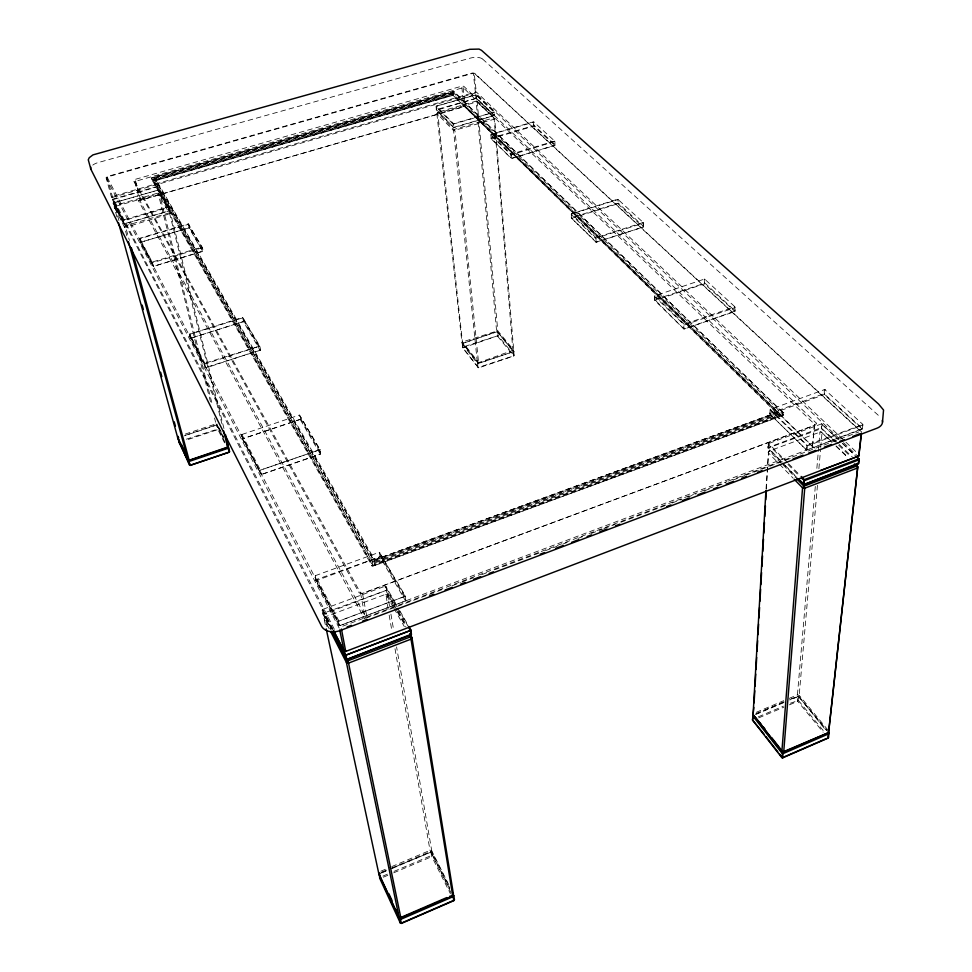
<?xml version="1.0" encoding="UTF-8"?>
<svg xmlns="http://www.w3.org/2000/svg" width="972" height="972" viewBox="0 0 972 972"><rect width="100%" height="100%" fill="white"/><g stroke="black" fill="none" stroke-linecap="round" stroke-linejoin="round"><path stroke-width="0.73" stroke-dasharray="4.86 3.65" d="M704.25 279.231L704.469 283.812L734.966 311.49L735.306 307.14L704.566 279.025L654.715 295.865L654.508 300.141L684.033 329.083L735.16 311.004L704.992 283.156L654.739 299.68L684.033 329.083L734.966 311.49L734.796 306.824L684.081 324.235L683.51 328.767L684.349 328.901L684.081 324.235L655.007 295.67L655.031 300.457L704.469 283.812L705.064 279.341L704.25 279.231L705.064 279.341M373.515 560.297L779.775 411.399L373.515 560.297L153.989 177.56L452.721 92.121L783.699 415.166L372.264 566.372L372.519 561.962L152.543 177.378L151.523 177.852L151.328 178.787L372.264 566.372L783.699 415.166L784.477 414.096L453.839 91.404L152.543 177.378M766.033 488.952L768.573 451.263L820.903 431.762L831.789 441.762M766.386 489.159L768.573 451.263L769.447 450.984L781.998 463.79M454.118 92.17L151.328 178.787L153.357 180.61L453.62 94.576L453.839 91.404L151.523 177.852L371.851 564.027L783.857 412.796L782.059 411.764L372.519 561.962M807.052 449.951L807.027 445.006L770.261 409.431L769.824 413.999L806.626 450.085L807.027 445.006L862.954 424.521L862.346 429.162L339.884 625.616L338.949 625.397L315.608 580.369L315.317 575.667L338.718 620.634L339.884 625.616L338.949 625.397L338.122 621.412L314.758 576.42L315.317 575.667M814.548 424.205L812.3 448.092L814.548 424.205L463.194 87.662L134.792 181.497L139.774 200.511L364.719 615.203L366.663 615.665L364.549 618.69L138.51 200.791L465.187 106.288L815.399 449.04M815.301 486.45L797.429 694.895L825.836 730.215M816.857 468.322L819.955 432.078L820.903 431.762L831.728 442.151M838.532 439.575L821.34 423.938L821.34 428.64L837.572 444.155M824.292 389.675L824.28 394.547L862.346 429.162L862.954 424.521L824.718 389.517L770.261 409.431L769.824 413.999L806.626 450.085L862.516 428.579L823.94 393.684L770.031 413.428L770.359 414.291L824.28 394.547L825.228 389.821L824.292 389.675L825.228 389.821M817.452 485.295L799.191 695.296L798.061 696.572L789.823 700.059M818.898 468.686L820.599 449.04M820.733 447.533L822.045 432.418L819.955 432.078M153.989 177.56L156.018 179.383L155.812 180.33L374.852 562.01L374.184 564.076L779.544 415.226L452.223 94.539L452.721 92.121M224.568 442.868L217.91 429.551L216.707 424.8L217.91 429.551L185.251 440.45M241.834 434.399L241.348 435.079L261.31 474.506L260.18 469.67L241.834 434.399L242.259 438.894L261.31 474.506L320.371 454.191L320.128 449.635L299.461 415.044L241.761 434.533L242.976 439.186L261.31 474.506L320.493 454.07L319.423 449.343L299.461 415.044L300.433 419.831L320.371 454.191L320.882 453.487L300.919 419.151L300.141 415.336L299.352 415.19M405.713 600.866L405.47 596.14L379.323 552.278L315.195 575.716L316.386 580.624L339.738 625.64L405.713 600.866L404.717 595.885L379.323 552.278L380.186 557.248L405.518 600.903L406.114 600.137L380.757 556.506L380.064 552.546L379.165 552.339M217.193 424.071L216.464 425.116L184.303 435.808M779.544 415.226L777.746 414.193L374.852 562.01L374.949 560.334L777.114 412.893L777.892 411.824M462.429 343.08L462.951 347.83L478.564 367.878L478.078 363.066L462.429 343.08L462.368 347.551L478.564 367.878L513.787 355.959L513.945 351.451L497.166 331.525L461.955 343.711L477.592 363.722L477.981 367.586L513.994 355.801L513.386 351.159L497.166 331.525L497.591 336.276L513.787 355.959L514.273 355.327L498.065 335.644L497.725 331.804L496.971 331.695M512.924 351.086L494.153 119.24L493.63 117.879L454.459 129.361L453.584 130.588L494.153 119.24L494.663 118.548L476.171 101.124L496.546 330.589L512.924 351.086L513.702 350.054L494.663 118.548L476.171 101.124L437.692 112.242L436.841 113.445L461.955 342.679L478.248 362.775L513.702 350.054L497.761 330.784L477.179 101.793L436.841 113.445L453.584 130.588L477.325 362.325L478.552 362.52L454.969 130.734L437.692 112.242L462.429 341.937L478.552 362.52M332.788 629.406L322.57 609.468L322.838 614L330.99 629.965M331.379 628.872L325.243 616.868L323.98 618.532L325.899 627.426M655.007 295.67L654.484 296.326L684.385 325.025L735.099 307.614L734.796 306.824M770.65 409.273L770.055 409.99L807.368 445.905L862.796 425.104L862.443 424.217M787.527 462.66L768.682 443.536L767.88 448.092L781.452 461.931M769.447 450.984L768.111 452.575L778.548 463.267M391.813 867.935L430.705 851.46L431.787 851.776L432.491 855.822L431.811 856.636L393.04 873.087M139.774 200.511L140.515 199.77L135.558 180.768M332.995 629.358L111.343 196.721L106.13 177.815L108.305 176.224L472.392 72.997L474.591 73.289L861.642 431.957M154.803 180.792L453.037 95.317L154.803 180.792L374.184 564.076M382.944 876.076L388.484 873.719M394.025 871.374L431.41 855.506L432.491 855.822M758.33 716.814L783.408 706.17M790.382 703.206L798.449 700.508L823.892 731.406M383.345 877.206L391.655 873.682M758.731 717.858L783.809 707.203M789.386 704.846L797.745 701.286L798.814 696.304L789.325 699.597M380.878 871.191L390.428 867.146M391.801 866.574L430.025 850.391L431.762 850.889L449.319 885.808M756.228 712.33L783.687 700.703M789.179 698.382L797.429 694.895L799.191 695.296L828.922 731.248M382.093 872.054L390.428 868.518M755.791 713.8L783.736 701.966M380.903 872.807L387.852 869.867M389.237 869.272L431.787 851.776L449.781 887.582M756.252 713.837L784.21 701.991M789.811 699.621L798.194 696.073L826.552 730.409M381.522 873.014L386.99 870.705M392.445 868.385L430.681 852.189L431.762 850.889L396.576 646.89M755.487 714.602L784.331 702.379M342.764 626.162L539.837 551.999M541.258 551.476L726.983 481.577M728.405 481.043L858.835 431.957M442.053 589.591L364.549 618.69M451.992 585.849L460.509 582.641M461.919 582.107L473.279 577.83M481.796 574.622L488.892 571.961M494.578 569.823L540.007 552.716M545.681 550.577L557.041 546.3M562.715 544.162L569.811 541.489M578.328 538.294L582.593 536.69M591.11 533.482L602.458 529.205M603.879 528.671L615.24 524.394M620.914 522.256L666.342 505.161M672.017 503.022L681.955 499.28M687.641 497.142L696.159 493.934M704.676 490.726L711.771 488.053M717.445 485.915L725.963 482.707M733.07 480.034L744.418 475.758M745.84 475.223L792.69 457.593M134.792 181.497L360.503 592.896L362.471 593.345L814.159 425.444M371.754 565.716L784.477 414.096L453.304 91.392M768.682 443.536L768.099 444.228L783.797 460.181M185.348 435.347L216.707 424.8L223.378 438.093M186.393 439.174L218.36 428.907M185.251 434.071L216.015 423.841L214.533 417.972M643.1 222.503L595.933 237.642L596.103 242.283L643.148 227.132L643.586 222.819L617.755 199.187L571.597 213.743L571.305 217.995L596.334 242.064L643.415 226.913L643.1 222.503L643.367 223.22L595.459 238.274L571.135 214.35L571.597 213.743L595.933 237.642L596.103 242.283L571.305 217.995L571.378 213.962L618.241 199.503L617.864 203.756L571.815 218.311L571.548 217.607L618.326 203.148L643.634 226.5L643.148 227.132L617.864 203.756L617.512 199.418L618.241 199.503M554.575 141.098L510.98 154.196L511.308 158.594L554.818 145.484L555.048 141.402L533.555 121.755L490.824 134.403L490.714 138.425L511.491 158.351L555.012 145.241L555.048 141.402L511.223 154.852L490.423 134.974L490.824 134.403L510.98 154.196L511.308 158.594L490.957 138.085L534.236 125.51L555.231 144.901L554.818 145.484L533.822 126.081L533.555 121.755L533.822 126.081L491.188 138.729L490.666 134.634L534.017 122.071M138.51 200.791L465.187 106.288M152.033 179.844L454.033 93.373M156.018 179.383L452.223 94.539L777.746 414.193L777.114 412.893M397.05 610.319L386.018 590.952L385.034 586.225L385.92 586.42L396.977 605.775M322.57 609.468L322.024 610.197L331.537 628.823M388.132 609.201L385.933 594.208L387.585 594.767L396.43 610.307M325.243 616.868L323.98 618.532L329.423 629.212M812.689 446.853L464.993 106.434L463.717 106.3L461.907 87.541M821.34 423.938L822.251 424.084L821.34 428.64L767.88 448.092L768.305 443.669L821.753 423.792L838.034 439.295M216.659 424.934L217.4 425.068M385.034 586.225L385.92 586.42L386.577 590.235L397.621 609.59M385.544 594.305L387.585 594.767L389.894 608.168M482.537 59L879.879 416.721M859.345 430.195L474.19 73.167L476.268 91.903L475.478 93.033L112.582 197.316L111.343 196.721L476.268 91.903L844.85 441.191M845.956 442.236L859.151 454.75M839.115 438.481L475.478 93.033L473.315 73.179L106.908 177.086L112.582 197.316L334.647 629.856M843.514 442.649L857.79 456.22M842.882 443.706L854.825 455.066M842.384 443.426L855.409 455.819M838.168 443.451L821.012 427.789L768.074 447.521L784.064 464.337M839.249 444.483L852.237 456.901M838.654 445.188L850.549 456.573M836.127 445.917L848.034 457.338M836.066 446.306L847.973 457.727M781.816 415.603L452.308 93.336L155.313 178.326L374.949 560.334L374.439 559.678M788.584 463.729L800.09 475.417M787.976 464.434L799.494 476.134M785.109 465.394L796.59 477.106M782.496 462.988L797.101 477.896M783.043 464.859L795.582 477.665M779.593 464.324L793.164 478.224M829.055 732.912L798.814 696.304L797.708 696.049L797.745 701.286L823.163 732.208M399.929 610.938L408.033 625.118M396.989 606.82L385.191 586.177L322.449 609.505L323.591 614.231L331.075 628.86M397.718 608.108L408.033 626.175M153.357 180.61L373.199 565.753M398.35 610.878L406.454 625.081M397.791 611.619L405.883 625.81M397.171 611.607L406.004 627.134M393.283 607.172L385.933 594.208L324.952 616.941L327.491 628.787M394.025 608.46L404.328 626.6M107.212 177.256L339.933 625.494M106.13 177.815L339.435 628.58M219.162 427.984L223.754 437.108M218.068 426.404L223.402 437.023M449.586 888.76L430.705 851.46L431.811 856.636L450.413 893.754M225.03 442.211L216.015 423.841M450.899 892.503L430.025 850.391L394.863 647.911M116.919 216.95L114.113 206.744L114.903 205.493L158.035 193.027L159.323 193.671L170.622 213.524L223.961 428.567M118.924 220.535L114.903 205.493L125.279 225.771L129.385 240.424M126.858 235.832L124.452 227.047L114.113 206.744L159.323 193.671L212.03 403.526M210.474 401.837L158.035 193.027L169.833 214.338L221.823 423.537M362.471 593.345L366.663 615.665M360.503 592.896L364.719 615.203M389.165 615.155L392.008 631.533M390.926 614.122L393.745 630.512M463.194 87.662L464.993 106.434M92.765 165.106A9.684 4.423 -12.6 0 1 98.111 162.591L470.788 57.992A8.918 3.924 -5.9 0 1 482.501 59M139.798 238.237L140.964 242.623L153.357 266.486L203.184 250.983L202.358 247.447L188.216 223.925L139.798 238.237L140.345 242.332L153.357 266.486L152.179 262.051L139.798 238.237M156.942 186.49L157.962 190.561L169.565 210.924L123.663 223.9L113.031 203.075L112.485 199.272L156.942 186.49L169.116 207.085L169.565 210.924L168.545 206.793L156.942 186.49M188.216 223.925L189.261 228.299L202.784 251.59L201.739 247.155L188.216 223.925M189.662 334.113L190.84 338.706L205.979 367.89L260.618 349.798L259.803 346.081L242.636 317.419L189.662 334.113L190.16 338.414L205.979 367.89L204.813 363.236L189.662 334.113M816.322 423.124L815.775 424.873L361.973 593.564L359.19 592.92L133.407 180.61L134.476 179.577L461.943 86.119L463.778 86.289L816.322 423.124M242.636 317.419L243.656 322.011L260.168 350.442L260.618 349.798L244.094 321.38L243.279 317.71L189.637 334.283L204.363 363.893L205.299 367.61L260.241 350.285L259.147 345.789L242.636 317.419M405.47 596.14L338.122 621.412L405.47 596.14M436.27 106.13L436.258 109.86L453.936 127.721L494.627 115.389L494.359 112.145L475.916 94.721L436.27 106.13L435.906 106.653L453.146 124.173L453.474 127.429L494.627 115.389L476.645 98.221L436.489 109.569L453.936 127.721L453.523 123.638L436.27 106.13M513.945 351.451L477.592 363.722L513.945 351.451M323.263 613.296L322.838 614L323.591 614.231L386.577 590.235L323.263 613.296M475.916 94.721L476.28 98.743L494.25 115.923L493.91 111.841L475.916 94.721M316.046 579.677L315.608 580.369L316.386 580.624L380.757 556.506L316.046 579.677M462.672 347.077L462.951 347.83L498.065 335.644L462.672 347.077M462.429 341.937L461.955 342.679L462.879 343.14L496.996 331.792L497.761 330.784L462.429 341.937M123.128 220.049L124.246 223.985L169.578 210.717L158.315 190.014L157.5 186.77L112.132 199.831L123.359 220.693L168.764 207.437L168.545 206.793L123.128 220.049L112.485 199.272L113.615 203.355L124.258 224.18L123.128 220.049M125.279 225.771L124.452 227.047L125.801 227.241L170.622 213.524L169.31 212.88L125.279 225.771M158.315 190.014L113.031 203.075L158.315 190.014M152.179 262.051L153.369 266.292L202.82 251.384L189.649 227.703L188.811 224.216L139.409 238.833L152.434 262.756L201.982 247.848L201.739 247.155L152.179 262.051M189.649 227.703L140.345 242.332L189.649 227.703M204.813 363.236L204.363 363.893L205.092 364.014L259.803 346.081L204.813 363.236M320.128 449.635L259.682 470.375L320.128 449.635M244.094 321.38L190.16 338.414L244.094 321.38M453.523 123.638L453.146 124.173L494.359 112.145L453.523 123.638M476.645 98.221L436.707 110.152L436.489 109.569L436.136 106.361L475.77 94.952L476.645 98.221M300.919 419.151L242.259 438.894L300.919 419.151"/><path stroke-width="1.46" d="M796.627 478.734L803.953 486.207L804.731 488.223L783.699 752.073L781.865 751.623L753.081 714.833L765.936 490.471M753.822 707.434L752.51 720.009L781.707 757.492L782.837 757.771L828.387 737.991L829.055 732.912L828.436 732.706L827.865 737.93L828.606 737.128M754.09 702.89L754.782 690.764M755.05 686.208L755.742 674.082M756.009 669.538L756.702 657.412M757.054 651.349L757.662 640.742M758.014 634.68L758.622 624.06M758.974 617.998L759.582 607.391M759.934 601.328L760.626 589.202M760.894 584.658L761.586 572.532M761.939 566.469L762.546 555.85M762.813 551.306L763.506 539.181M763.858 533.118L764.466 522.511M764.818 516.448L765.426 505.829M765.778 499.766L766.301 490.678M861.289 433.208L858.811 456.002L345.716 651.422L344.052 650.924L333.688 630.707M820.55 470.484L858.811 456.002L861.484 433.391M798.146 478.953L804.318 484.445L858.58 463.693L859.163 459.197L856.988 457.132M882.491 422.225L883.548 410.026L878.518 403.988L481.468 50.289L479.038 49.086L469.719 49.305L92.948 154.888L89.266 157.683L88.27 159.785L90.87 169.25L321.477 626.041A14.702 10.57 -13.1 0 0 327.564 630.949A14.847 10.668 -13.1 0 0 333.627 631.824A14.714 10.57 -13.1 0 0 340.212 630.524L876.768 428.288A13.778 8.335 5.5 0 0 882.017 424.011A13.912 8.42 5.5 0 0 882.309 420.366M829.055 732.912L828.849 733.775L783.177 753.567L782.035 753.288L752.741 715.817L753.446 715.028L782.764 752.486L782.837 757.771L781.707 757.492L782.764 752.486L828.581 732.621L857.778 466.682L855.615 464.604M118.523 222.795L177.572 437.242L187.997 459.841L189.151 460.266L131.378 247.739M454.434 899.574L453.997 900.582L401.448 923.4L400.343 923.06L379.7 878.226L379.311 873.233L378.837 874.217L399.516 919.062L400.343 923.06L401.448 923.4L400.209 918.236L453.778 895.54L454.434 899.574L453.73 900.388L402.615 922.586M449.526 896.366L452.66 895.491L453.377 893.876L411.909 637.498L409.698 633.61M228.043 447.387L228.335 448.201L189.175 461.408L188.422 461.263L188.884 460.594L228.043 447.387L228.335 448.201L229.295 452.065L190.233 465.272L189.479 465.126L177.815 438.238L178.265 437.582L178.86 442.078L190.196 465.381L229.234 452.187L228.748 447.655L226.743 443.669M408.775 626.418L410.986 630.281L411.217 634.838L346.858 659.453L345.935 659.235L331.671 631.29M229.234 452.187L229.708 451.518L227.703 447.533M343.991 654.144L346.712 659.453L411.606 634.121M179.285 441.543L183.319 450.473M178.253 436.392L177.572 437.242L178.702 437.667M400.209 918.236L399.516 919.062L400.634 919.403L453.341 896.548L453.778 895.54L452.454 892.891M452.247 895.188L453.377 893.876M798.68 479.232L803.893 484.554L858.738 463.097M857.79 456.22L859.151 454.75M826.492 738.526L782.351 757.686L779.617 754.175M326.215 628.908L378.74 873.342L399.067 917.386L400.5 917.604L446.804 897.557M784.27 751.368L828.581 732.621L857.778 466.682L854.473 463.96M452.66 895.491L411.01 639.163L411.909 637.498L410.22 636.964L347.745 660.887L346.433 662.576L399.067 917.386L400.853 917.945L348.547 663.098L345.024 655.541M347.125 626.916L351.378 625.312M362.75 621.035L367.003 619.431M429.503 595.885L433.767 594.281M445.127 589.992L452.223 587.319M460.752 584.111L465.017 582.507M473.534 579.288L480.63 576.615M489.159 573.407L493.424 571.803M540.286 554.149L544.551 552.533M555.911 548.257L563.019 545.584M571.536 542.376L578.644 539.691M587.161 536.483L591.426 534.879M599.943 531.672L607.05 528.999M615.568 525.779L619.832 524.175M666.707 506.521L670.959 504.918M682.32 500.629L689.427 497.956M697.945 494.748L705.052 492.075M713.569 488.867L717.834 487.251M726.351 484.044L733.459 481.371M741.976 478.163L746.241 476.559M757.601 472.271L761.866 470.667M793.116 458.893L803.054 455.151M808.74 453.013L815.836 450.34M824.365 447.12L831.461 444.447M839.99 441.239L844.243 439.636M852.772 436.416L859.868 433.743M189.151 460.266L227.691 447.108L228.347 446.233L225.419 434.46M858.13 463.814L859.163 459.197L856.49 456.852M411.022 634.85L410.597 631.01L408.775 627.462M345.716 651.422L341.439 629.054M753.446 715.028L752.51 720.009L764.101 734.273M378.74 873.342L380.161 873.597M189.2 460.084L187.997 459.841L128.45 241.688M783.699 752.073L781.865 751.623L802.556 487.835L803.953 486.207L856.636 466.038L857.413 468.03L804.731 488.223L802.556 487.835L794.209 479.293M346.032 651.41L344.052 650.924L339.726 629.978M753.081 714.833L761.55 724.675M453.73 900.388L452.928 895.394M801.147 476.474L804.281 479.67L804.318 484.445L803.37 484.275L804.281 479.67L858.665 458.918L859.005 459.792L804.622 480.557L801.584 478.26M763.409 727.044L765.256 729.413M771.768 737.724L782.91 751.964M765.924 736.618L777.794 751.842M333.469 630.743L345.716 654.666L346.858 659.453L345.935 659.235L345.145 655.42L332.898 631.472M332.436 631.521L335.826 638.179M341.269 648.822L342.63 651.483M330.784 631.885L346.433 662.576L348.547 663.098L411.01 639.163L410.22 636.964M227.035 443.633L228.347 446.233L227.594 447.302L223.657 430.9M181.387 444.35L183.89 449.769M187.632 457.885L190.196 465.381L184.571 453.183M388.922 893.778L392.056 900.57M396.442 910.084L398.326 914.154M384.961 887.886L387.464 893.317M390.586 900.108L394.34 908.249M142.179 305.123L143.382 309.509M160.611 372.215L161.814 376.589M174.243 421.812L175.446 426.186M90.87 169.25A9.684 4.423 -12.6 0 1 90.918 167.196M380.173 877.254L379.7 878.226L380.574 878.384L380.173 877.254M410.986 630.281L345.145 655.42L410.986 630.281"/></g></svg>
